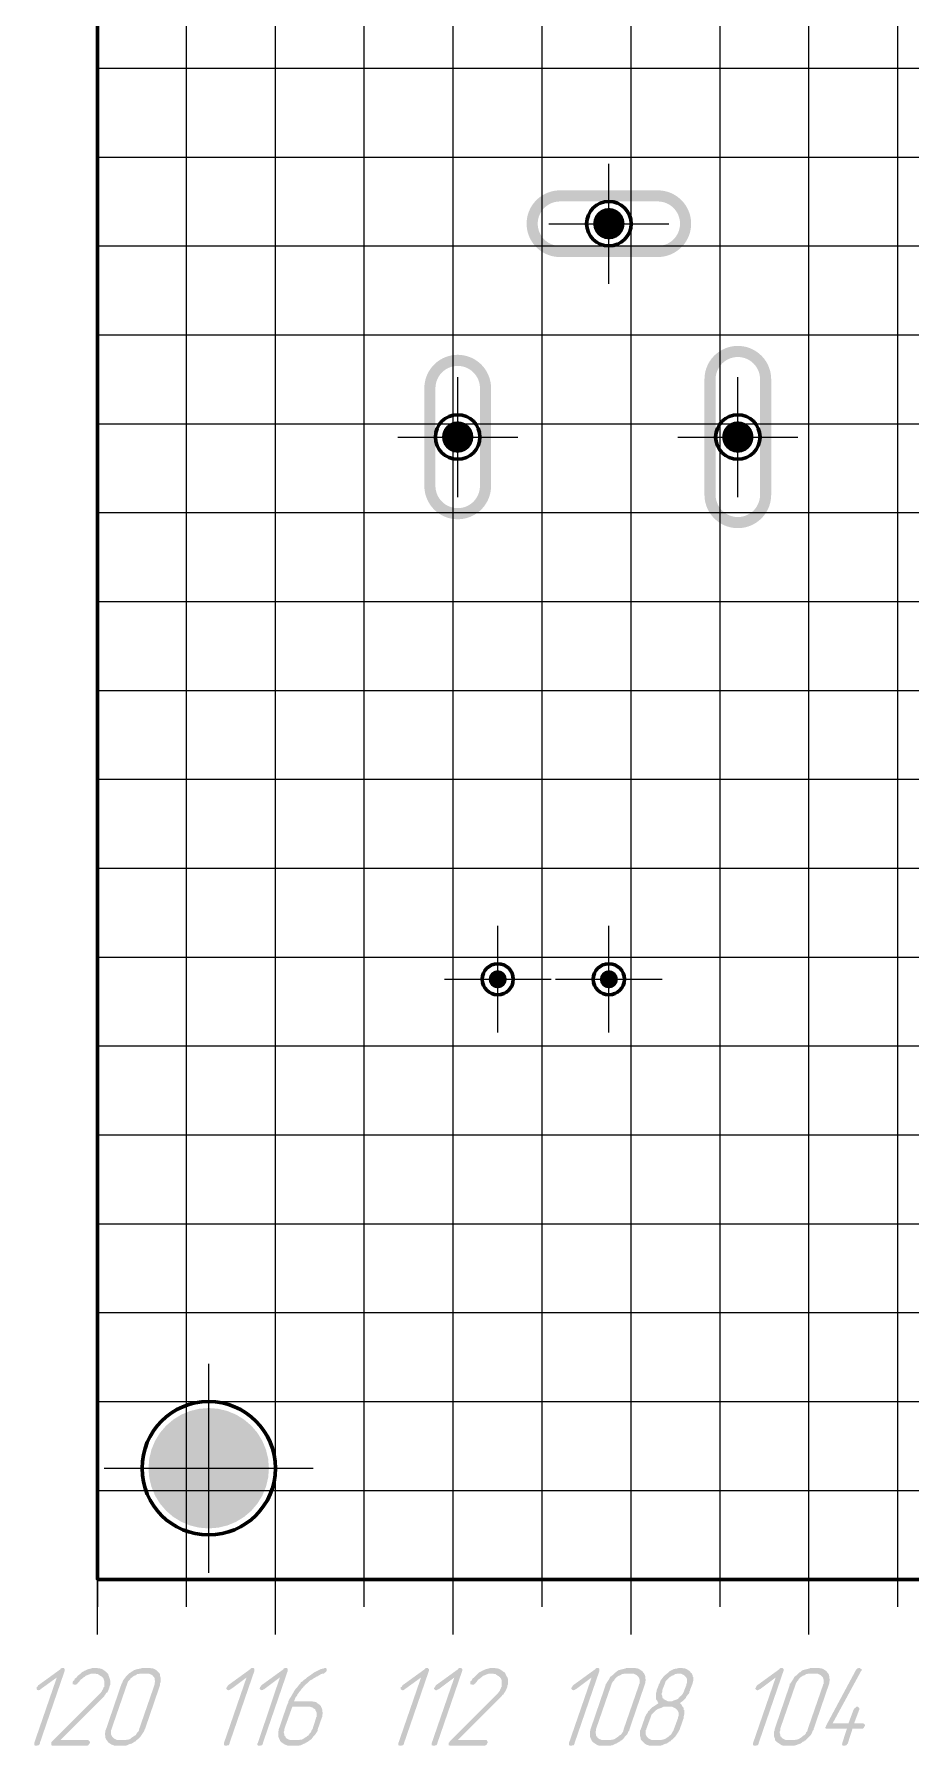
# Paper-space layout 'Layout1' of a CAD drawing. Extents: x -1 to 840, y -1 to 593.
# Drawn here: x 506.5 to 545.9, y 323.7 to 400.7 of the extents above; entities that cross this region are included whole.
import ezdxf

# ---------------------------------------------------------------- set-up
doc = ezdxf.new("R2010")
doc.units = 0
doc.header["$MEASUREMENT"] = 0
doc.layers.add('PDF _Геометрия', color=7, linetype='CONTINUOUS')
doc.layers.add('PDF _Сплошная заливка', color=7, linetype='CONTINUOUS')

psp = doc.layouts.get("Layout1")

# ---------------------------------------------------------------- hatches: boundary and pattern name
at = {"layer": 'PDF _Сплошная заливка', "transparency": 33554559}
for points in [[(530.15, 393.688), (530.072, 393.686), (529.993, 393.679), (529.915, 393.669), (529.838, 393.655), (529.762, 393.637), (529.687, 393.614), (529.612, 393.588), (529.54, 393.558), (529.469, 393.524), (529.4, 393.487), (529.333, 393.446), (529.268, 393.401), (529.206, 393.353), (529.146, 393.302), (529.089, 393.248), (529.035, 393.191), (528.984, 393.132), (528.936, 393.069), (528.892, 393.005), (528.851, 392.938), (528.813, 392.869), (528.78, 392.798), (528.75, 392.725), (528.723, 392.651), (528.701, 392.576), (528.683, 392.5), (528.668, 392.422), (528.658, 392.344), (528.652, 392.266), (528.65, 392.188), (528.652, 392.109), (528.658, 392.031), (528.668, 391.953), (528.683, 391.876), (528.701, 391.799), (528.723, 391.724), (528.75, 391.65), (528.78, 391.578), (528.813, 391.507), (528.851, 391.438), (528.892, 391.371), (528.936, 391.306), (528.984, 391.244), (529.035, 391.184), (529.089, 391.127), (529.146, 391.073), (529.206, 391.022), (529.268, 390.974), (529.333, 390.93), (529.4, 390.889), (529.469, 390.851), (529.54, 390.817), (529.612, 390.787), (529.687, 390.761), (529.762, 390.739), (529.838, 390.72), (529.915, 390.706), (529.993, 390.696), (530.072, 390.69), (530.15, 390.688), (532.351, 390.688), (532.351, 391.188), (530.15, 391.188), (530.098, 391.189), (530.045, 391.193), (529.994, 391.2), (529.942, 391.21), (529.891, 391.222), (529.841, 391.237), (529.792, 391.254), (529.743, 391.274), (529.696, 391.297), (529.65, 391.322), (529.605, 391.349), (529.562, 391.379), (529.521, 391.41), (529.481, 391.444), (529.443, 391.481), (529.407, 391.518), (529.373, 391.558), (529.341, 391.6), (529.311, 391.643), (529.284, 391.688), (529.259, 391.734), (529.236, 391.781), (529.216, 391.829), (529.199, 391.879), (529.184, 391.929), (529.172, 391.98), (529.162, 392.031), (529.155, 392.083), (529.151, 392.135), (529.15, 392.188), (529.151, 392.24), (529.155, 392.292), (529.162, 392.344), (529.172, 392.396), (529.184, 392.447), (529.199, 392.497), (529.216, 392.546), (529.236, 392.594), (529.259, 392.642), (529.284, 392.688), (529.311, 392.732), (529.341, 392.776), (529.373, 392.817), (529.407, 392.857), (529.443, 392.895), (529.481, 392.931), (529.521, 392.965), (529.562, 392.997), (529.605, 393.026), (529.65, 393.054), (529.696, 393.079), (529.743, 393.101), (529.792, 393.121), (529.841, 393.139), (529.891, 393.154), (529.942, 393.166), (529.994, 393.175), (530.045, 393.182), (530.098, 393.186), (530.15, 393.188), (532.351, 393.188), (532.351, 393.688)], [(536.049, 392.266), (536.043, 392.344), (536.033, 392.422), (536.018, 392.5), (536, 392.576), (535.978, 392.651), (535.952, 392.725), (535.922, 392.798), (535.888, 392.869), (535.85, 392.938), (535.809, 393.005), (535.765, 393.069), (535.717, 393.132), (535.666, 393.191), (535.612, 393.248), (535.555, 393.302), (535.495, 393.353), (535.433, 393.401), (535.368, 393.446), (535.301, 393.487), (535.232, 393.524), (535.161, 393.558), (535.089, 393.588), (535.015, 393.614), (534.939, 393.637), (534.863, 393.655), (534.786, 393.669), (534.708, 393.679), (534.63, 393.686), (534.551, 393.688), (532.351, 393.688), (532.351, 393.188), (534.551, 393.188), (534.603, 393.186), (534.655, 393.182), (534.707, 393.175), (534.759, 393.166), (534.81, 393.154), (534.86, 393.139), (534.909, 393.121), (534.958, 393.101), (535.005, 393.079), (535.051, 393.054), (535.096, 393.026), (535.139, 392.997), (535.18, 392.965), (535.22, 392.931), (535.258, 392.895), (535.294, 392.857), (535.328, 392.817), (535.36, 392.776), (535.39, 392.732), (535.417, 392.688), (535.442, 392.642), (535.465, 392.594), (535.485, 392.546), (535.502, 392.497), (535.517, 392.447), (535.529, 392.396), (535.539, 392.344), (535.546, 392.292), (535.55, 392.24), (535.551, 392.188), (535.55, 392.135), (535.546, 392.083), (535.539, 392.031), (535.529, 391.98), (535.517, 391.929), (535.502, 391.879), (535.485, 391.829), (535.465, 391.781), (535.442, 391.734), (535.417, 391.688), (535.39, 391.643), (535.36, 391.6), (535.328, 391.558), (535.294, 391.518), (535.258, 391.481), (535.22, 391.444), (535.18, 391.41), (535.139, 391.379), (535.096, 391.349), (535.051, 391.322), (535.005, 391.297), (534.958, 391.274), (534.909, 391.254), (534.86, 391.237), (534.81, 391.222), (534.759, 391.21), (534.707, 391.2), (534.655, 391.193), (534.603, 391.189), (534.551, 391.188), (532.351, 391.188), (532.351, 390.688), (534.551, 390.688), (534.63, 390.69), (534.708, 390.696), (534.786, 390.706), (534.863, 390.72), (534.939, 390.739), (535.015, 390.761), (535.089, 390.787), (535.161, 390.817), (535.232, 390.851), (535.301, 390.889), (535.368, 390.93), (535.433, 390.974), (535.495, 391.022), (535.555, 391.073), (535.612, 391.127), (535.666, 391.184), (535.717, 391.244), (535.765, 391.306), (535.809, 391.371), (535.85, 391.438), (535.888, 391.507), (535.922, 391.578), (535.952, 391.65), (535.978, 391.724), (536, 391.799), (536.018, 391.876), (536.033, 391.953), (536.043, 392.031), (536.049, 392.109), (536.051, 392.188)], [(532.351, 392.188), (532.351, 391.482), (532.533, 391.506), (532.704, 391.576), (532.85, 391.688), (532.962, 391.835), (533.033, 392.005), (533.057, 392.188)], [(539.65, 385.266), (539.644, 385.345), (539.633, 385.422), (539.619, 385.5), (539.601, 385.576), (539.578, 385.651), (539.552, 385.725), (539.522, 385.798), (539.488, 385.869), (539.451, 385.938), (539.41, 386.005), (539.366, 386.069), (539.317, 386.132), (539.267, 386.191), (539.213, 386.248), (539.155, 386.302), (539.096, 386.353), (539.033, 386.401), (538.969, 386.446), (538.902, 386.487), (538.833, 386.524), (538.762, 386.558), (538.689, 386.588), (538.615, 386.614), (538.54, 386.637), (538.464, 386.655), (538.386, 386.669), (538.308, 386.68), (538.23, 386.686), (538.152, 386.688), (538.073, 386.686), (537.995, 386.68), (537.917, 386.669), (537.84, 386.655), (537.763, 386.637), (537.688, 386.614), (537.614, 386.588), (537.541, 386.558), (537.471, 386.524), (537.401, 386.487), (537.334, 386.446), (537.27, 386.401), (537.207, 386.353), (537.148, 386.302), (537.091, 386.248), (537.037, 386.191), (536.986, 386.132), (536.938, 386.069), (536.893, 386.005), (536.852, 385.938), (536.815, 385.869), (536.781, 385.798), (536.751, 385.725), (536.725, 385.651), (536.703, 385.576), (536.684, 385.5), (536.67, 385.422), (536.66, 385.345), (536.654, 385.266), (536.651, 385.188), (536.651, 382.588), (537.151, 382.588), (537.151, 385.188), (537.153, 385.24), (537.157, 385.292), (537.164, 385.344), (537.173, 385.396), (537.185, 385.447), (537.2, 385.497), (537.218, 385.546), (537.238, 385.594), (537.26, 385.642), (537.285, 385.688), (537.313, 385.732), (537.343, 385.776), (537.374, 385.817), (537.408, 385.857), (537.444, 385.895), (537.482, 385.931), (537.522, 385.965), (537.564, 385.997), (537.607, 386.027), (537.651, 386.054), (537.698, 386.079), (537.745, 386.101), (537.793, 386.121), (537.842, 386.139), (537.893, 386.154), (537.944, 386.166), (537.995, 386.175), (538.047, 386.182), (538.099, 386.186), (538.152, 386.188), (538.204, 386.186), (538.256, 386.182), (538.308, 386.175), (538.36, 386.166), (538.41, 386.154), (538.461, 386.139), (538.51, 386.121), (538.558, 386.101), (538.606, 386.079), (538.652, 386.054), (538.696, 386.027), (538.74, 385.997), (538.781, 385.965), (538.821, 385.931), (538.859, 385.895), (538.895, 385.857), (538.929, 385.817), (538.961, 385.776), (538.991, 385.732), (539.018, 385.688), (539.043, 385.642), (539.065, 385.594), (539.085, 385.546), (539.103, 385.497), (539.118, 385.447), (539.13, 385.396), (539.139, 385.344), (539.146, 385.292), (539.15, 385.24), (539.152, 385.188), (539.152, 382.588), (539.652, 382.588), (539.652, 385.188)], [(527.047, 384.866), (527.041, 384.944), (527.031, 385.022), (527.017, 385.1), (526.998, 385.176), (526.976, 385.251), (526.95, 385.325), (526.92, 385.398), (526.886, 385.469), (526.849, 385.538), (526.807, 385.605), (526.763, 385.669), (526.715, 385.732), (526.664, 385.791), (526.61, 385.848), (526.553, 385.903), (526.493, 385.953), (526.431, 386.001), (526.366, 386.046), (526.299, 386.087), (526.23, 386.124), (526.16, 386.158), (526.087, 386.188), (526.013, 386.214), (525.938, 386.236), (525.861, 386.255), (525.784, 386.269), (525.706, 386.28), (525.628, 386.286), (525.549, 386.288), (525.471, 386.286), (525.392, 386.28), (525.315, 386.269), (525.237, 386.255), (525.161, 386.236), (525.086, 386.214), (525.012, 386.188), (524.939, 386.158), (524.868, 386.124), (524.799, 386.087), (524.732, 386.046), (524.667, 386.001), (524.605, 385.953), (524.545, 385.903), (524.488, 385.848), (524.434, 385.791), (524.383, 385.732), (524.335, 385.669), (524.291, 385.605), (524.25, 385.538), (524.213, 385.469), (524.179, 385.398), (524.149, 385.325), (524.122, 385.251), (524.1, 385.176), (524.082, 385.1), (524.068, 385.022), (524.057, 384.944), (524.051, 384.866), (524.049, 384.788), (524.049, 382.588), (524.549, 382.588), (524.549, 384.788), (524.55, 384.84), (524.555, 384.892), (524.561, 384.944), (524.571, 384.996), (524.583, 385.047), (524.598, 385.097), (524.616, 385.146), (524.636, 385.194), (524.658, 385.242), (524.683, 385.288), (524.71, 385.332), (524.74, 385.376), (524.772, 385.417), (524.806, 385.457), (524.842, 385.495), (524.88, 385.531), (524.92, 385.565), (524.961, 385.597), (525.004, 385.626), (525.049, 385.654), (525.095, 385.679), (525.142, 385.701), (525.191, 385.721), (525.24, 385.739), (525.291, 385.754), (525.341, 385.766), (525.393, 385.775), (525.445, 385.782), (525.497, 385.786), (525.549, 385.788), (525.602, 385.786), (525.654, 385.782), (525.706, 385.775), (525.757, 385.766), (525.808, 385.754), (525.858, 385.739), (525.908, 385.721), (525.956, 385.701), (526.003, 385.679), (526.049, 385.654), (526.094, 385.626), (526.137, 385.597), (526.179, 385.565), (526.219, 385.531), (526.256, 385.495), (526.292, 385.457), (526.326, 385.417), (526.358, 385.376), (526.388, 385.332), (526.415, 385.288), (526.44, 385.242), (526.463, 385.194), (526.483, 385.146), (526.501, 385.097), (526.515, 385.047), (526.528, 384.996), (526.537, 384.944), (526.544, 384.892), (526.548, 384.84), (526.55, 384.788), (526.55, 382.588), (527.05, 382.588), (527.05, 384.788)], [(526.55, 382.588), (526.55, 380.388), (526.548, 380.335), (526.544, 380.283), (526.537, 380.231), (526.528, 380.18), (526.515, 380.129), (526.501, 380.079), (526.483, 380.029), (526.463, 379.981), (526.44, 379.934), (526.415, 379.888), (526.388, 379.843), (526.358, 379.8), (526.326, 379.758), (526.292, 379.719), (526.256, 379.681), (526.219, 379.644), (526.179, 379.61), (526.137, 379.579), (526.094, 379.549), (526.049, 379.522), (526.003, 379.497), (525.956, 379.474), (525.908, 379.454), (525.858, 379.437), (525.808, 379.422), (525.757, 379.41), (525.706, 379.4), (525.654, 379.393), (525.602, 379.389), (525.549, 379.388), (525.497, 379.389), (525.445, 379.393), (525.393, 379.4), (525.341, 379.41), (525.291, 379.422), (525.24, 379.437), (525.191, 379.454), (525.142, 379.474), (525.095, 379.497), (525.049, 379.522), (525.004, 379.549), (524.961, 379.579), (524.92, 379.61), (524.88, 379.644), (524.842, 379.681), (524.806, 379.719), (524.772, 379.758), (524.74, 379.8), (524.71, 379.843), (524.683, 379.888), (524.658, 379.934), (524.636, 379.981), (524.616, 380.029), (524.598, 380.079), (524.583, 380.129), (524.571, 380.18), (524.561, 380.231), (524.555, 380.283), (524.55, 380.335), (524.549, 380.388), (524.549, 382.588), (524.049, 382.588), (524.049, 380.388), (524.051, 380.309), (524.057, 380.231), (524.068, 380.153), (524.082, 380.076), (524.1, 380), (524.122, 379.924), (524.149, 379.85), (524.179, 379.778), (524.213, 379.707), (524.25, 379.638), (524.291, 379.571), (524.335, 379.506), (524.383, 379.444), (524.434, 379.384), (524.488, 379.327), (524.545, 379.273), (524.605, 379.222), (524.667, 379.174), (524.732, 379.13), (524.799, 379.089), (524.868, 379.051), (524.939, 379.017), (525.012, 378.987), (525.086, 378.961), (525.161, 378.939), (525.237, 378.921), (525.315, 378.906), (525.392, 378.896), (525.471, 378.89), (525.549, 378.888), (525.628, 378.89), (525.706, 378.896), (525.784, 378.906), (525.861, 378.921), (525.938, 378.939), (526.013, 378.961), (526.087, 378.987), (526.16, 379.017), (526.23, 379.051), (526.299, 379.089), (526.366, 379.13), (526.431, 379.174), (526.493, 379.222), (526.553, 379.273), (526.61, 379.327), (526.664, 379.384), (526.715, 379.444), (526.763, 379.506), (526.807, 379.571), (526.849, 379.638), (526.886, 379.707), (526.92, 379.778), (526.95, 379.85), (526.976, 379.924), (526.998, 380), (527.017, 380.076), (527.031, 380.153), (527.041, 380.231), (527.047, 380.309), (527.05, 380.388), (527.05, 382.588)], [(525.549, 382.588), (525.549, 381.882), (525.732, 381.906), (525.902, 381.976), (526.049, 382.088), (526.161, 382.235), (526.231, 382.405), (526.255, 382.588)], [(539.152, 382.588), (539.152, 379.988), (539.15, 379.935), (539.146, 379.883), (539.139, 379.831), (539.13, 379.78), (539.118, 379.729), (539.103, 379.679), (539.085, 379.629), (539.065, 379.581), (539.043, 379.534), (539.018, 379.488), (538.991, 379.443), (538.961, 379.4), (538.929, 379.358), (538.895, 379.319), (538.859, 379.281), (538.821, 379.245), (538.781, 379.211), (538.74, 379.179), (538.696, 379.149), (538.652, 379.122), (538.606, 379.097), (538.558, 379.074), (538.51, 379.054), (538.461, 379.037), (538.41, 379.022), (538.36, 379.01), (538.308, 379), (538.256, 378.993), (538.204, 378.989), (538.152, 378.988), (538.099, 378.989), (538.047, 378.993), (537.995, 379), (537.944, 379.01), (537.893, 379.022), (537.842, 379.037), (537.793, 379.054), (537.745, 379.074), (537.698, 379.097), (537.651, 379.122), (537.607, 379.149), (537.564, 379.179), (537.522, 379.211), (537.482, 379.245), (537.444, 379.281), (537.408, 379.319), (537.374, 379.358), (537.343, 379.4), (537.313, 379.443), (537.285, 379.488), (537.26, 379.534), (537.238, 379.581), (537.218, 379.629), (537.2, 379.679), (537.185, 379.729), (537.173, 379.78), (537.164, 379.831), (537.157, 379.883), (537.153, 379.935), (537.151, 379.988), (537.151, 382.588), (536.651, 382.588), (536.651, 379.988), (536.654, 379.909), (536.66, 379.831), (536.67, 379.753), (536.684, 379.676), (536.703, 379.599), (536.725, 379.524), (536.751, 379.45), (536.781, 379.377), (536.815, 379.307), (536.852, 379.238), (536.893, 379.171), (536.938, 379.106), (536.986, 379.044), (537.037, 378.984), (537.091, 378.927), (537.148, 378.873), (537.207, 378.822), (537.27, 378.774), (537.334, 378.73), (537.401, 378.689), (537.471, 378.651), (537.541, 378.617), (537.614, 378.587), (537.688, 378.561), (537.763, 378.539), (537.84, 378.521), (537.917, 378.506), (537.995, 378.496), (538.073, 378.49), (538.152, 378.488), (538.23, 378.49), (538.308, 378.496), (538.386, 378.506), (538.464, 378.521), (538.54, 378.539), (538.615, 378.561), (538.689, 378.587), (538.762, 378.617), (538.833, 378.651), (538.902, 378.689), (538.969, 378.73), (539.033, 378.774), (539.096, 378.822), (539.155, 378.873), (539.213, 378.927), (539.267, 378.984), (539.317, 379.044), (539.366, 379.106), (539.41, 379.171), (539.451, 379.238), (539.488, 379.307), (539.522, 379.377), (539.552, 379.45), (539.578, 379.524), (539.601, 379.599), (539.619, 379.676), (539.633, 379.753), (539.644, 379.831), (539.65, 379.909), (539.652, 379.988), (539.652, 382.588)], [(538.152, 382.588), (538.152, 381.882), (538.334, 381.906), (538.505, 381.976), (538.651, 382.088), (538.763, 382.235), (538.834, 382.405), (538.858, 382.588)], [(527.35, 358.188), (527.35, 358.596), (527.194, 358.565), (527.061, 358.476), (526.973, 358.344), (526.941, 358.188)], [(532.351, 358.188), (532.351, 358.596), (532.194, 358.565), (532.062, 358.476), (531.974, 358.344), (531.942, 358.188)], [(514.347, 336.188), (511.638, 336.188), (511.672, 335.764), (511.771, 335.351), (511.933, 334.958), (512.156, 334.596), (512.432, 334.272), (512.755, 333.997), (513.117, 333.775), (513.51, 333.612), (513.923, 333.513), (514.347, 333.479)], [(507.819, 327.205), (507.845, 327.179), (507.845, 327.154), (507.87, 327.154), (507.87, 327.154), (507.87, 327.103), (507.87, 327.078), (506.752, 323.827), (506.752, 323.801), (506.752, 323.801), (506.727, 323.75), (506.701, 323.725), (506.676, 323.725), (506.651, 323.725), (506.625, 323.7), (506.574, 323.7), (506.574, 323.7), (506.574, 323.7), (506.549, 323.7), (506.523, 323.725), (506.498, 323.725), (506.498, 323.75), (506.498, 323.776), (506.498, 323.801), (506.498, 323.827), (507.514, 326.773), (506.778, 326.24), (506.778, 326.24), (506.752, 326.214), (506.727, 326.214), (506.701, 326.189), (506.676, 326.189), (506.676, 326.214), (506.625, 326.214), (506.625, 326.24), (506.6, 326.24), (506.6, 326.265), (506.6, 326.29), (506.6, 326.316), (506.6, 326.341), (506.625, 326.341), (506.651, 326.367), (506.676, 326.417), (507.692, 327.154), (507.692, 327.179), (507.718, 327.179), (507.743, 327.205), (507.768, 327.205), (507.794, 327.205)], [(509.293, 327.205), (509.343, 327.205), (509.369, 327.179), (509.445, 327.179), (509.547, 327.154), (509.623, 327.103), (509.725, 327.027), (509.75, 327.002), (509.801, 326.951), (509.801, 326.951), (509.801, 326.951), (509.826, 326.925), (509.826, 326.9), (509.852, 326.849), (509.877, 326.773), (509.902, 326.697), (509.928, 326.595), (509.928, 326.519), (509.928, 326.468), (509.902, 326.417), (509.877, 326.341), (509.877, 326.341), (509.877, 326.316), (509.877, 326.29), (509.852, 326.265), (509.852, 326.24), (509.826, 326.189), (509.775, 326.087), (509.75, 326.087), (509.75, 326.087), (509.725, 326.062), (509.699, 326.011), (509.674, 325.985), (509.648, 325.935), (509.597, 325.884), (509.547, 325.833), (507.667, 323.953), (508.937, 323.953), (508.937, 323.953), (508.962, 323.928), (508.988, 323.903), (508.988, 323.903), (509.013, 323.877), (509.013, 323.852), (509.013, 323.827), (508.988, 323.827), (508.988, 323.801), (508.962, 323.776), (508.937, 323.725), (508.937, 323.725), (508.912, 323.725), (508.886, 323.7), (508.835, 323.7), (507.336, 323.7), (507.311, 323.7), (507.286, 323.725), (507.26, 323.725), (507.26, 323.75), (507.26, 323.776), (507.26, 323.801), (507.26, 323.827), (507.26, 323.827), (507.26, 323.852), (507.311, 323.903), (509.394, 325.985), (509.47, 326.062), (509.547, 326.163), (509.547, 326.163), (509.547, 326.163), (509.547, 326.189), (509.572, 326.214), (509.597, 326.265), (509.623, 326.341), (509.623, 326.341), (509.648, 326.341), (509.648, 326.392), (509.648, 326.443), (509.648, 326.493), (509.648, 326.544), (509.648, 326.621), (509.623, 326.697), (509.597, 326.748), (509.572, 326.773), (509.572, 326.773), (509.547, 326.798), (509.547, 326.798), (509.521, 326.824), (509.47, 326.849), (509.394, 326.9), (509.394, 326.9), (509.394, 326.9), (509.369, 326.925), (509.343, 326.925), (509.293, 326.925), (509.267, 326.951), (509.166, 326.951), (509.14, 326.951), (509.115, 326.951), (509.064, 326.951), (509.013, 326.925), (508.937, 326.9), (508.886, 326.874), (508.81, 326.849), (508.81, 326.849), (508.784, 326.824), (508.759, 326.798), (508.708, 326.773), (508.657, 326.722), (508.581, 326.671), (508.531, 326.595), (508.454, 326.519), (508.454, 326.519), (508.454, 326.493), (508.429, 326.493), (508.403, 326.468), (508.403, 326.468), (508.378, 326.443), (508.353, 326.443), (508.327, 326.443), (508.302, 326.443), (508.302, 326.443), (508.276, 326.468), (508.251, 326.468), (508.226, 326.468), (508.226, 326.493), (508.226, 326.519), (508.226, 326.57), (508.251, 326.621), (508.251, 326.621), (508.276, 326.621), (508.276, 326.646), (508.302, 326.646), (508.327, 326.722), (508.403, 326.773), (508.454, 326.849), (508.556, 326.925), (508.632, 327.002), (508.734, 327.052), (508.734, 327.052), (508.759, 327.078), (508.784, 327.078), (508.835, 327.103), (508.886, 327.129), (508.962, 327.154), (509.064, 327.179), (509.14, 327.205), (509.242, 327.205), (509.267, 327.205)], [(516.355, 327.205), (516.381, 327.179), (516.406, 327.154), (516.406, 327.154), (516.406, 327.154), (516.406, 327.103), (516.406, 327.078), (515.288, 323.827), (515.288, 323.801), (515.288, 323.801), (515.263, 323.75), (515.237, 323.725), (515.212, 323.725), (515.186, 323.725), (515.161, 323.7), (515.136, 323.7), (515.11, 323.7), (515.11, 323.7), (515.085, 323.7), (515.06, 323.725), (515.034, 323.725), (515.034, 323.75), (515.034, 323.776), (515.034, 323.801), (515.034, 323.827), (516.05, 326.773), (515.339, 326.24), (515.314, 326.24), (515.288, 326.214), (515.263, 326.214), (515.237, 326.189), (515.212, 326.189), (515.212, 326.214), (515.186, 326.214), (515.161, 326.24), (515.161, 326.24), (515.136, 326.265), (515.136, 326.29), (515.161, 326.316), (515.161, 326.341), (515.161, 326.341), (515.186, 326.367), (515.212, 326.417), (516.228, 327.154), (516.228, 327.179), (516.254, 327.179), (516.279, 327.205), (516.304, 327.205), (516.33, 327.205)], [(517.854, 327.205), (517.879, 327.179), (517.905, 327.154), (517.905, 327.154), (517.905, 327.154), (517.905, 327.103), (517.905, 327.078), (516.787, 323.827), (516.787, 323.801), (516.787, 323.801), (516.762, 323.75), (516.736, 323.725), (516.711, 323.725), (516.711, 323.725), (516.66, 323.7), (516.635, 323.7), (516.609, 323.7), (516.609, 323.7), (516.584, 323.7), (516.558, 323.725), (516.558, 323.725), (516.533, 323.75), (516.533, 323.776), (516.533, 323.801), (516.558, 323.827), (517.549, 326.773), (516.838, 326.24), (516.812, 326.24), (516.787, 326.214), (516.762, 326.214), (516.736, 326.189), (516.736, 326.189), (516.711, 326.214), (516.685, 326.214), (516.66, 326.24), (516.66, 326.24), (516.635, 326.265), (516.635, 326.29), (516.66, 326.316), (516.66, 326.341), (516.66, 326.341), (516.685, 326.367), (516.711, 326.417), (517.727, 327.154), (517.727, 327.179), (517.752, 327.179), (517.778, 327.205), (517.829, 327.205), (517.829, 327.205)], [(524.205, 327.205), (524.231, 327.179), (524.231, 327.154), (524.256, 327.154), (524.256, 327.154), (524.256, 327.103), (524.256, 327.078), (523.138, 323.827), (523.138, 323.801), (523.138, 323.801), (523.113, 323.75), (523.087, 323.725), (523.062, 323.725), (523.037, 323.725), (523.011, 323.7), (522.96, 323.7), (522.96, 323.7), (522.96, 323.7), (522.935, 323.7), (522.91, 323.725), (522.884, 323.725), (522.884, 323.75), (522.884, 323.776), (522.884, 323.801), (522.884, 323.827), (523.9, 326.773), (523.164, 326.24), (523.164, 326.24), (523.138, 326.214), (523.113, 326.214), (523.087, 326.189), (523.062, 326.189), (523.062, 326.214), (523.011, 326.214), (523.011, 326.24), (522.986, 326.24), (522.986, 326.265), (522.986, 326.29), (522.986, 326.316), (522.986, 326.341), (523.011, 326.341), (523.037, 326.367), (523.062, 326.417), (524.078, 327.154), (524.078, 327.179), (524.104, 327.179), (524.129, 327.205), (524.154, 327.205), (524.18, 327.205)], [(525.704, 327.205), (525.729, 327.179), (525.755, 327.154), (525.755, 327.154), (525.755, 327.154), (525.755, 327.103), (525.755, 327.078), (524.637, 323.827), (524.637, 323.801), (524.637, 323.801), (524.612, 323.75), (524.586, 323.725), (524.561, 323.725), (524.536, 323.725), (524.51, 323.7), (524.485, 323.7), (524.459, 323.7), (524.459, 323.7), (524.434, 323.7), (524.408, 323.725), (524.383, 323.725), (524.383, 323.75), (524.383, 323.776), (524.383, 323.801), (524.383, 323.827), (525.399, 326.773), (524.688, 326.24), (524.662, 326.24), (524.637, 326.214), (524.612, 326.214), (524.586, 326.189), (524.561, 326.189), (524.561, 326.214), (524.536, 326.214), (524.51, 326.24), (524.51, 326.24), (524.485, 326.265), (524.485, 326.29), (524.51, 326.316), (524.51, 326.341), (524.51, 326.341), (524.536, 326.367), (524.561, 326.417), (525.577, 327.154), (525.577, 327.179), (525.602, 327.179), (525.628, 327.205), (525.653, 327.205), (525.679, 327.205)], [(527.178, 327.205), (527.228, 327.205), (527.254, 327.179), (527.33, 327.179), (527.432, 327.154), (527.508, 327.103), (527.609, 327.027), (527.66, 327.002), (527.686, 326.951), (527.686, 326.951), (527.686, 326.951), (527.711, 326.925), (527.711, 326.9), (527.736, 326.849), (527.787, 326.773), (527.813, 326.697), (527.813, 326.595), (527.813, 326.519), (527.813, 326.468), (527.787, 326.417), (527.787, 326.341), (527.787, 326.341), (527.762, 326.316), (527.762, 326.29), (527.736, 326.265), (527.736, 326.24), (527.711, 326.189), (527.66, 326.087), (527.66, 326.087), (527.635, 326.087), (527.635, 326.062), (527.609, 326.011), (527.559, 325.985), (527.533, 325.935), (527.482, 325.884), (527.432, 325.833), (525.552, 323.953), (526.822, 323.953), (526.847, 323.953), (526.873, 323.928), (526.873, 323.903), (526.898, 323.903), (526.898, 323.877), (526.898, 323.852), (526.898, 323.827), (526.898, 323.827), (526.873, 323.801), (526.873, 323.776), (526.822, 323.725), (526.822, 323.725), (526.796, 323.725), (526.771, 323.7), (526.72, 323.7), (525.221, 323.7), (525.196, 323.7), (525.171, 323.725), (525.145, 323.725), (525.145, 323.75), (525.145, 323.776), (525.145, 323.801), (525.145, 323.827), (525.145, 323.827), (525.171, 323.852), (525.196, 323.903), (527.279, 325.985), (527.355, 326.062), (527.432, 326.163), (527.432, 326.163), (527.432, 326.163), (527.457, 326.189), (527.457, 326.214), (527.482, 326.265), (527.508, 326.341), (527.508, 326.341), (527.533, 326.341), (527.533, 326.392), (527.533, 326.443), (527.533, 326.493), (527.533, 326.544), (527.533, 326.621), (527.508, 326.697), (527.482, 326.748), (527.457, 326.773), (527.457, 326.773), (527.457, 326.798), (527.432, 326.798), (527.406, 326.824), (527.355, 326.849), (527.279, 326.9), (527.279, 326.9), (527.279, 326.9), (527.254, 326.925), (527.228, 326.925), (527.178, 326.925), (527.152, 326.951), (527.051, 326.951), (527.025, 326.951), (527, 326.951), (526.949, 326.951), (526.898, 326.925), (526.822, 326.9), (526.771, 326.874), (526.695, 326.849), (526.695, 326.849), (526.67, 326.824), (526.644, 326.798), (526.593, 326.773), (526.542, 326.722), (526.466, 326.671), (526.415, 326.595), (526.339, 326.519), (526.339, 326.519), (526.339, 326.493), (526.314, 326.493), (526.288, 326.468), (526.288, 326.468), (526.263, 326.443), (526.238, 326.443), (526.212, 326.443), (526.212, 326.443), (526.187, 326.443), (526.161, 326.468), (526.136, 326.468), (526.111, 326.468), (526.111, 326.493), (526.111, 326.519), (526.111, 326.57), (526.136, 326.621), (526.136, 326.621), (526.161, 326.621), (526.161, 326.646), (526.187, 326.646), (526.212, 326.722), (526.288, 326.773), (526.365, 326.849), (526.441, 326.925), (526.517, 327.002), (526.619, 327.052), (526.619, 327.052), (526.644, 327.078), (526.67, 327.078), (526.72, 327.103), (526.771, 327.129), (526.847, 327.154), (526.949, 327.179), (527.025, 327.205), (527.127, 327.205)], [(531.877, 327.205), (531.903, 327.179), (531.928, 327.154), (531.928, 327.154), (531.928, 327.154), (531.928, 327.103), (531.928, 327.078), (530.81, 323.827), (530.81, 323.801), (530.81, 323.801), (530.785, 323.75), (530.76, 323.725), (530.734, 323.725), (530.709, 323.725), (530.683, 323.7), (530.658, 323.7), (530.633, 323.7), (530.633, 323.7), (530.607, 323.7), (530.582, 323.725), (530.556, 323.725), (530.556, 323.75), (530.556, 323.776), (530.556, 323.801), (530.556, 323.827), (531.573, 326.773), (530.861, 326.24), (530.836, 326.24), (530.81, 326.214), (530.785, 326.214), (530.76, 326.189), (530.734, 326.189), (530.734, 326.214), (530.709, 326.214), (530.683, 326.24), (530.683, 326.24), (530.658, 326.265), (530.658, 326.29), (530.683, 326.316), (530.683, 326.341), (530.683, 326.341), (530.709, 326.367), (530.734, 326.417), (531.75, 327.154), (531.75, 327.179), (531.776, 327.179), (531.801, 327.205), (531.827, 327.205), (531.852, 327.205)], [(540.159, 327.205), (540.185, 327.179), (540.21, 327.154), (540.21, 327.154), (540.21, 327.154), (540.21, 327.103), (540.21, 327.078), (539.092, 323.827), (539.092, 323.801), (539.092, 323.801), (539.067, 323.75), (539.042, 323.725), (539.016, 323.725), (538.991, 323.725), (538.965, 323.7), (538.915, 323.7), (538.915, 323.7), (538.915, 323.7), (538.889, 323.7), (538.864, 323.725), (538.838, 323.725), (538.838, 323.75), (538.838, 323.776), (538.838, 323.801), (538.838, 323.827), (539.854, 326.773), (539.143, 326.24), (539.118, 326.24), (539.092, 326.214), (539.067, 326.214), (539.042, 326.189), (539.016, 326.189), (539.016, 326.214), (538.991, 326.214), (538.965, 326.24), (538.965, 326.24), (538.94, 326.265), (538.94, 326.29), (538.965, 326.316), (538.965, 326.341), (538.965, 326.341), (538.991, 326.367), (539.016, 326.417), (540.032, 327.154), (540.032, 327.179), (540.058, 327.179), (540.083, 327.205), (540.109, 327.205), (540.134, 327.205)], [(543.64, 327.205), (543.665, 327.179), (543.691, 327.154), (543.691, 327.154), (543.716, 327.154), (543.716, 327.103), (543.716, 327.078), (543.691, 327.052), (542.42, 324.715), (543.132, 324.715), (543.36, 325.325), (543.36, 325.325), (543.386, 325.351), (543.386, 325.376), (543.411, 325.401), (543.437, 325.401), (543.462, 325.427), (543.487, 325.452), (543.538, 325.452), (543.538, 325.452), (543.564, 325.452), (543.589, 325.427), (543.589, 325.427), (543.614, 325.401), (543.614, 325.401), (543.614, 325.376), (543.614, 325.325), (543.386, 324.715), (543.792, 324.715), (543.792, 324.69), (543.818, 324.69), (543.843, 324.665), (543.843, 324.665), (543.868, 324.639), (543.868, 324.614), (543.868, 324.589), (543.843, 324.563), (543.843, 324.563), (543.818, 324.512), (543.792, 324.487), (543.792, 324.487), (543.767, 324.462), (543.741, 324.462), (543.691, 324.462), (543.31, 324.462), (543.106, 323.827), (543.106, 323.801), (543.081, 323.801), (543.056, 323.75), (543.03, 323.725), (543.03, 323.725), (543.005, 323.725), (542.979, 323.7), (542.928, 323.7), (542.928, 323.7), (542.903, 323.7), (542.878, 323.7), (542.852, 323.725), (542.852, 323.725), (542.852, 323.75), (542.827, 323.776), (542.852, 323.801), (542.852, 323.827), (543.056, 324.462), (542.166, 324.462), (542.166, 324.462), (542.141, 324.462), (542.115, 324.487), (542.09, 324.487), (542.09, 324.512), (542.09, 324.538), (542.115, 324.563), (542.115, 324.589), (543.462, 327.103), (543.462, 327.103), (543.487, 327.129), (543.513, 327.154), (543.538, 327.179), (543.614, 327.205)]]:
    psp.add_hatch(color=256, dxfattribs=at).paths.add_polyline_path(points)
at = {"layer": 'PDF _Сплошная заливка', "true_color": 0xffffff, "transparency": 33554559}
for points in [[(532.351, 392.894), (532.168, 392.87), (531.997, 392.799), (531.851, 392.687), (531.739, 392.541), (531.668, 392.37), (531.644, 392.188), (532.351, 392.188)], [(533.057, 392.188), (533.033, 392.37), (532.962, 392.541), (532.85, 392.687), (532.704, 392.799), (532.533, 392.87), (532.351, 392.894), (532.351, 392.188)], [(531.644, 392.188), (531.668, 392.005), (531.739, 391.835), (531.851, 391.688), (531.997, 391.576), (532.168, 391.506), (532.351, 391.482), (532.351, 392.188)], [(525.549, 383.294), (525.366, 383.27), (525.196, 383.199), (525.05, 383.087), (524.938, 382.941), (524.867, 382.77), (524.843, 382.588), (525.549, 382.588)], [(526.255, 382.588), (526.231, 382.77), (526.161, 382.941), (526.049, 383.087), (525.902, 383.199), (525.732, 383.27), (525.549, 383.294), (525.549, 382.588)], [(538.152, 383.294), (537.969, 383.27), (537.799, 383.199), (537.652, 383.087), (537.54, 382.941), (537.47, 382.77), (537.445, 382.588), (538.152, 382.588)], [(538.858, 382.588), (538.834, 382.77), (538.763, 382.941), (538.651, 383.087), (538.505, 383.199), (538.334, 383.27), (538.152, 383.294), (538.152, 382.588)], [(524.843, 382.588), (524.867, 382.405), (524.938, 382.235), (525.05, 382.088), (525.196, 381.976), (525.366, 381.906), (525.549, 381.882), (525.549, 382.588)], [(537.445, 382.588), (537.47, 382.405), (537.54, 382.235), (537.652, 382.088), (537.799, 381.976), (537.969, 381.906), (538.152, 381.882), (538.152, 382.588)], [(526.941, 358.188), (526.973, 358.032), (527.061, 357.899), (527.194, 357.811), (527.35, 357.78), (527.35, 358.188)], [(527.758, 358.188), (527.726, 358.344), (527.638, 358.476), (527.506, 358.565), (527.35, 358.596), (527.35, 358.188)], [(527.35, 357.78), (527.506, 357.811), (527.638, 357.899), (527.726, 358.032), (527.758, 358.188), (527.35, 358.188)], [(531.942, 358.188), (531.974, 358.032), (532.062, 357.899), (532.194, 357.811), (532.351, 357.78), (532.351, 358.188)], [(532.758, 358.188), (532.727, 358.344), (532.639, 358.476), (532.507, 358.565), (532.351, 358.596), (532.351, 358.188)], [(532.351, 357.78), (532.507, 357.811), (532.639, 357.899), (532.727, 358.032), (532.758, 358.188), (532.351, 358.188)], [(514.347, 338.896), (513.923, 338.863), (513.51, 338.763), (513.117, 338.601), (512.755, 338.379), (512.432, 338.103), (512.156, 337.78), (511.933, 337.417), (511.771, 337.025), (511.672, 336.611), (511.638, 336.188), (514.347, 336.188)], [(517.056, 336.188), (517.023, 336.611), (516.923, 337.025), (516.761, 337.417), (516.539, 337.78), (516.263, 338.103), (515.939, 338.379), (515.577, 338.601), (515.184, 338.763), (514.771, 338.863), (514.347, 338.896), (514.347, 336.188)], [(514.347, 333.479), (514.771, 333.513), (515.184, 333.612), (515.577, 333.775), (515.939, 333.997), (516.263, 334.272), (516.539, 334.596), (516.761, 334.958), (516.923, 335.351), (517.023, 335.764), (517.056, 336.188), (514.347, 336.188)]]:
    psp.add_hatch(color=7, dxfattribs=at).paths.add_polyline_path(points)
at = {"layer": 'PDF _Сплошная заливка', "transparency": 33554559}
h = psp.add_hatch(color=256, dxfattribs=at)
h.paths.add_polyline_path([(511.579, 326.951), (511.274, 326.951), (511.249, 326.951), (511.198, 326.925), (511.122, 326.925), (511.071, 326.874), (510.995, 326.849), (510.918, 326.798), (510.918, 326.798), (510.893, 326.773), (510.842, 326.748), (510.817, 326.697), (510.766, 326.646), (510.715, 326.595), (510.69, 326.519), (510.665, 326.443), (509.979, 324.462), (509.979, 324.436), (509.953, 324.411), (509.953, 324.385), (509.953, 324.334), (509.953, 324.284), (509.953, 324.208), (509.979, 324.157), (510.004, 324.106), (510.004, 324.106), (510.029, 324.081), (510.055, 324.055), (510.08, 324.03), (510.131, 324.004), (510.182, 323.979), (510.233, 323.953), (510.309, 323.953), (510.588, 323.953), (510.614, 323.953), (510.665, 323.979), (510.741, 323.979), (510.817, 324.004), (510.868, 324.055), (510.944, 324.106), (510.969, 324.106), (510.969, 324.131), (511.02, 324.157), (511.071, 324.182), (511.096, 324.233), (511.147, 324.309), (511.198, 324.36), (511.223, 324.462), (511.909, 326.443), (511.909, 326.468), (511.909, 326.493), (511.909, 326.519), (511.935, 326.57), (511.935, 326.621), (511.909, 326.671), (511.909, 326.748), (511.884, 326.798), (511.858, 326.798), (511.858, 326.824), (511.833, 326.849), (511.808, 326.874), (511.757, 326.9), (511.706, 326.925), (511.63, 326.951)], flags=0)
h.paths.add_polyline_path([(511.706, 327.205), (511.757, 327.179), (511.833, 327.179), (511.909, 327.154), (511.986, 327.103), (512.036, 327.052), (512.113, 326.976), (512.113, 326.976), (512.138, 326.951), (512.163, 326.9), (512.163, 326.824), (512.189, 326.748), (512.189, 326.671), (512.189, 326.57), (512.163, 326.519), (512.163, 326.443), (511.477, 324.436), (511.477, 324.436), (511.477, 324.436), (511.452, 324.411), (511.452, 324.385), (511.427, 324.334), (511.376, 324.258), (511.325, 324.182), (511.274, 324.106), (511.173, 324.004), (511.071, 323.928), (511.071, 323.928), (511.071, 323.903), (511.046, 323.903), (511.02, 323.877), (510.995, 323.877), (510.969, 323.852), (510.893, 323.801), (510.792, 323.776), (510.69, 323.725), (510.588, 323.7), (510.461, 323.7), (510.182, 323.7), (510.156, 323.7), (510.106, 323.7), (510.055, 323.725), (509.979, 323.75), (509.902, 323.801), (509.826, 323.852), (509.775, 323.928), (509.775, 323.928), (509.75, 323.953), (509.725, 324.004), (509.699, 324.055), (509.699, 324.131), (509.674, 324.233), (509.699, 324.334), (509.699, 324.385), (509.725, 324.436), (510.41, 326.443), (510.41, 326.468), (510.41, 326.468), (510.41, 326.493), (510.436, 326.493), (510.461, 326.544), (510.487, 326.621), (510.537, 326.697), (510.614, 326.798), (510.69, 326.874), (510.792, 326.976), (510.792, 326.976), (510.817, 326.976), (510.817, 327.002), (510.842, 327.002), (510.868, 327.027), (510.918, 327.052), (510.995, 327.103), (511.071, 327.129), (511.173, 327.154), (511.3, 327.179), (511.35, 327.205), (511.681, 327.205)], flags=0)
h = psp.add_hatch(color=256, dxfattribs=at)
h.paths.add_polyline_path([(518.845, 325.452), (518.108, 325.452), (517.752, 324.462), (517.752, 324.436), (517.752, 324.411), (517.752, 324.385), (517.727, 324.334), (517.727, 324.284), (517.752, 324.208), (517.752, 324.157), (517.803, 324.106), (517.803, 324.106), (517.803, 324.081), (517.829, 324.055), (517.854, 324.03), (517.905, 324.004), (517.956, 323.979), (518.032, 323.953), (518.083, 323.953), (518.388, 323.953), (518.413, 323.953), (518.464, 323.979), (518.54, 323.979), (518.591, 324.004), (518.667, 324.055), (518.743, 324.106), (518.769, 324.106), (518.769, 324.131), (518.819, 324.157), (518.845, 324.182), (518.896, 324.258), (518.946, 324.309), (518.972, 324.385), (519.023, 324.462), (519.175, 324.944), (519.175, 324.97), (519.2, 324.995), (519.2, 325.02), (519.2, 325.071), (519.2, 325.122), (519.2, 325.198), (519.175, 325.249), (519.15, 325.3), (519.15, 325.3), (519.15, 325.325), (519.124, 325.351), (519.073, 325.376), (519.048, 325.401), (518.997, 325.427), (518.921, 325.452)], flags=0)
h.paths.add_polyline_path([(519.607, 327.205), (519.632, 327.179), (519.658, 327.154), (519.658, 327.154), (519.658, 327.129), (519.658, 327.103), (519.658, 327.078), (519.658, 327.078), (519.632, 327.052), (519.632, 327.027), (519.607, 327.002), (519.607, 327.002), (519.581, 327.002), (519.556, 326.976), (519.531, 326.951), (519.48, 326.951), (519.404, 326.925), (519.277, 326.849), (519.277, 326.849), (519.277, 326.849), (519.251, 326.824), (519.226, 326.824), (519.175, 326.798), (519.15, 326.773), (519.048, 326.722), (519.048, 326.722), (519.023, 326.697), (518.972, 326.671), (518.921, 326.646), (518.87, 326.595), (518.794, 326.519), (518.718, 326.468), (518.642, 326.392), (518.642, 326.367), (518.616, 326.367), (518.591, 326.316), (518.565, 326.29), (518.515, 326.24), (518.464, 326.163), (518.413, 326.112), (518.362, 326.036), (518.362, 326.036), (518.337, 326.011), (518.337, 325.985), (518.311, 325.935), (518.26, 325.884), (518.235, 325.833), (518.21, 325.757), (518.184, 325.706), (518.972, 325.706), (518.997, 325.706), (519.048, 325.681), (519.099, 325.681), (519.2, 325.655), (519.251, 325.604), (519.328, 325.554), (519.404, 325.478), (519.404, 325.478), (519.404, 325.452), (519.429, 325.401), (519.455, 325.325), (519.455, 325.249), (519.48, 325.173), (519.455, 325.071), (519.455, 324.995), (519.429, 324.944), (519.251, 324.436), (519.251, 324.436), (519.251, 324.436), (519.251, 324.411), (519.251, 324.385), (519.226, 324.334), (519.175, 324.258), (519.124, 324.182), (519.048, 324.106), (518.972, 324.004), (518.87, 323.928), (518.87, 323.928), (518.845, 323.903), (518.819, 323.903), (518.819, 323.877), (518.794, 323.877), (518.743, 323.852), (518.667, 323.801), (518.591, 323.776), (518.489, 323.725), (518.362, 323.7), (518.26, 323.7), (517.981, 323.7), (517.956, 323.7), (517.905, 323.7), (517.854, 323.725), (517.778, 323.75), (517.702, 323.801), (517.625, 323.852), (517.549, 323.928), (517.549, 323.928), (517.549, 323.953), (517.524, 324.004), (517.498, 324.055), (517.473, 324.131), (517.473, 324.233), (517.473, 324.334), (517.498, 324.385), (517.498, 324.436), (517.879, 325.554), (517.879, 325.554), (517.905, 325.579), (517.905, 325.604), (517.93, 325.655), (517.93, 325.706), (517.956, 325.757), (517.981, 325.808), (518.032, 325.884), (518.108, 326.011), (518.21, 326.189), (518.26, 326.265), (518.337, 326.341), (518.413, 326.443), (518.489, 326.519), (518.489, 326.519), (518.489, 326.544), (518.515, 326.57), (518.565, 326.595), (518.591, 326.621), (518.642, 326.671), (518.718, 326.722), (518.769, 326.773), (518.845, 326.824), (518.921, 326.874), (519.023, 326.951), (519.099, 327.002), (519.302, 327.103), (519.404, 327.154), (519.531, 327.179), (519.581, 327.205), (519.581, 327.205)], flags=0)
h = psp.add_hatch(color=256, dxfattribs=at)
h.paths.add_polyline_path([(533.376, 326.951), (533.097, 326.951), (533.046, 326.951), (532.995, 326.925), (532.944, 326.925), (532.868, 326.874), (532.792, 326.849), (532.716, 326.798), (532.716, 326.798), (532.69, 326.773), (532.665, 326.748), (532.614, 326.697), (532.589, 326.646), (532.538, 326.595), (532.487, 326.519), (532.462, 326.443), (531.776, 324.462), (531.776, 324.436), (531.776, 324.411), (531.776, 324.385), (531.75, 324.334), (531.75, 324.284), (531.776, 324.208), (531.776, 324.157), (531.801, 324.106), (531.827, 324.106), (531.827, 324.081), (531.852, 324.055), (531.877, 324.03), (531.928, 324.004), (531.979, 323.979), (532.055, 323.953), (532.106, 323.953), (532.386, 323.953), (532.436, 323.953), (532.487, 323.979), (532.538, 323.979), (532.614, 324.004), (532.69, 324.055), (532.767, 324.106), (532.767, 324.106), (532.792, 324.131), (532.817, 324.157), (532.868, 324.182), (532.919, 324.233), (532.97, 324.309), (532.995, 324.36), (533.021, 324.462), (533.707, 326.443), (533.707, 326.468), (533.732, 326.493), (533.732, 326.519), (533.732, 326.57), (533.732, 326.621), (533.732, 326.671), (533.707, 326.748), (533.681, 326.798), (533.681, 326.798), (533.656, 326.824), (533.63, 326.849), (533.605, 326.874), (533.554, 326.9), (533.503, 326.925), (533.452, 326.951)], flags=0)
h.paths.add_polyline_path([(533.529, 327.205), (533.58, 327.179), (533.63, 327.179), (533.707, 327.154), (533.783, 327.103), (533.859, 327.052), (533.91, 326.976), (533.935, 326.976), (533.935, 326.951), (533.961, 326.9), (533.986, 326.824), (533.986, 326.748), (534.011, 326.671), (533.986, 326.57), (533.986, 326.519), (533.961, 326.443), (533.275, 324.436), (533.275, 324.436), (533.275, 324.436), (533.275, 324.411), (533.275, 324.385), (533.224, 324.334), (533.199, 324.258), (533.148, 324.182), (533.071, 324.106), (532.995, 324.004), (532.894, 323.928), (532.868, 323.928), (532.868, 323.903), (532.843, 323.903), (532.843, 323.877), (532.817, 323.877), (532.767, 323.852), (532.69, 323.801), (532.614, 323.776), (532.513, 323.725), (532.386, 323.7), (532.284, 323.7), (532.004, 323.7), (531.979, 323.7), (531.928, 323.7), (531.852, 323.725), (531.801, 323.75), (531.725, 323.801), (531.649, 323.852), (531.573, 323.928), (531.573, 323.928), (531.573, 323.953), (531.547, 324.004), (531.522, 324.055), (531.496, 324.131), (531.496, 324.233), (531.496, 324.334), (531.522, 324.385), (531.522, 324.436), (532.208, 326.443), (532.208, 326.468), (532.208, 326.468), (532.233, 326.493), (532.233, 326.493), (532.259, 326.544), (532.309, 326.621), (532.36, 326.697), (532.411, 326.798), (532.513, 326.874), (532.614, 326.976), (532.614, 326.976), (532.614, 326.976), (532.64, 327.002), (532.665, 327.002), (532.69, 327.027), (532.716, 327.052), (532.792, 327.103), (532.894, 327.129), (532.995, 327.154), (533.097, 327.179), (533.148, 327.205), (533.503, 327.205)], flags=0)
h = psp.add_hatch(color=256, dxfattribs=at)
h.paths.add_polyline_path([(535.51, 326.951), (535.485, 326.951), (535.434, 326.951), (535.383, 326.925), (535.333, 326.925), (535.256, 326.874), (535.18, 326.849), (535.104, 326.798), (535.104, 326.798), (535.078, 326.773), (535.053, 326.748), (535.002, 326.697), (534.951, 326.646), (534.901, 326.595), (534.875, 326.519), (534.85, 326.443), (534.748, 326.189), (534.748, 326.189), (534.748, 326.163), (534.748, 326.112), (534.723, 326.062), (534.723, 326.011), (534.748, 325.96), (534.748, 325.909), (534.774, 325.833), (534.774, 325.833), (534.799, 325.833), (534.824, 325.782), (534.85, 325.782), (534.901, 325.757), (534.951, 325.732), (535.002, 325.706), (535.078, 325.706), (535.129, 325.706), (535.155, 325.706), (535.205, 325.706), (535.256, 325.732), (535.333, 325.757), (535.409, 325.782), (535.485, 325.833), (535.485, 325.859), (535.51, 325.859), (535.536, 325.909), (535.586, 325.935), (535.637, 325.985), (535.688, 326.062), (535.714, 326.112), (535.739, 326.189), (535.841, 326.443), (535.841, 326.468), (535.841, 326.493), (535.866, 326.519), (535.866, 326.57), (535.866, 326.621), (535.866, 326.697), (535.841, 326.748), (535.815, 326.798), (535.815, 326.798), (535.79, 326.824), (535.764, 326.849), (535.739, 326.874), (535.688, 326.9), (535.637, 326.925), (535.586, 326.951)], flags=0)
h.paths.add_polyline_path([(535.129, 325.452), (534.85, 325.452), (534.799, 325.452), (534.748, 325.427), (534.697, 325.401), (534.621, 325.376), (534.545, 325.351), (534.469, 325.3), (534.469, 325.3), (534.443, 325.274), (534.418, 325.249), (534.367, 325.198), (534.316, 325.147), (534.265, 325.097), (534.24, 325.02), (534.215, 324.944), (534.037, 324.462), (534.037, 324.436), (534.011, 324.411), (534.011, 324.385), (534.011, 324.334), (534.011, 324.284), (534.011, 324.208), (534.037, 324.157), (534.062, 324.106), (534.062, 324.106), (534.088, 324.081), (534.113, 324.055), (534.138, 324.03), (534.189, 324.004), (534.24, 323.979), (534.291, 323.953), (534.367, 323.953), (534.647, 323.953), (534.697, 323.953), (534.748, 323.979), (534.799, 323.979), (534.875, 324.004), (534.951, 324.055), (535.028, 324.106), (535.028, 324.106), (535.053, 324.131), (535.078, 324.157), (535.129, 324.182), (535.18, 324.258), (535.205, 324.309), (535.256, 324.385), (535.282, 324.462), (535.459, 324.944), (535.459, 324.97), (535.459, 324.995), (535.485, 325.02), (535.485, 325.071), (535.485, 325.122), (535.485, 325.198), (535.459, 325.249), (535.434, 325.3), (535.434, 325.3), (535.409, 325.325), (535.383, 325.351), (535.358, 325.376), (535.307, 325.401), (535.256, 325.427), (535.205, 325.452)], flags=0)
h.paths.add_polyline_path([(535.637, 327.205), (535.688, 327.179), (535.764, 327.179), (535.841, 327.154), (535.917, 327.103), (535.993, 327.052), (536.044, 326.976), (536.069, 326.976), (536.069, 326.976), (536.069, 326.951), (536.095, 326.925), (536.12, 326.874), (536.12, 326.824), (536.145, 326.798), (536.145, 326.748), (536.145, 326.621), (536.12, 326.519), (536.095, 326.443), (535.993, 326.189), (535.993, 326.189), (535.993, 326.163), (535.968, 326.138), (535.968, 326.087), (535.942, 326.036), (535.891, 325.985), (535.815, 325.884), (535.815, 325.859), (535.815, 325.859), (535.79, 325.833), (535.739, 325.782), (535.714, 325.757), (535.663, 325.706), (535.586, 325.655), (535.536, 325.604), (535.536, 325.604), (535.561, 325.604), (535.586, 325.579), (535.612, 325.554), (535.637, 325.503), (535.663, 325.452), (535.714, 325.401), (535.714, 325.351), (535.714, 325.325), (535.739, 325.3), (535.739, 325.274), (535.739, 325.223), (535.739, 325.173), (535.739, 325.097), (535.714, 325.02), (535.714, 324.944), (535.536, 324.436), (535.536, 324.436), (535.536, 324.436), (535.536, 324.411), (535.51, 324.385), (535.485, 324.334), (535.434, 324.258), (535.383, 324.182), (535.333, 324.106), (535.231, 324.004), (535.129, 323.928), (535.129, 323.928), (535.129, 323.903), (535.104, 323.903), (535.078, 323.877), (535.053, 323.877), (535.028, 323.852), (534.951, 323.801), (534.85, 323.776), (534.748, 323.725), (534.647, 323.7), (534.52, 323.7), (534.265, 323.7), (534.24, 323.7), (534.189, 323.7), (534.113, 323.725), (534.037, 323.75), (533.961, 323.801), (533.91, 323.852), (533.834, 323.928), (533.834, 323.928), (533.808, 323.953), (533.783, 324.004), (533.783, 324.055), (533.757, 324.131), (533.757, 324.233), (533.757, 324.334), (533.757, 324.385), (533.783, 324.436), (533.961, 324.944), (533.961, 324.97), (533.961, 324.97), (533.986, 325.02), (534.011, 325.071), (534.037, 325.122), (534.088, 325.173), (534.113, 325.249), (534.189, 325.3), (534.189, 325.325), (534.215, 325.351), (534.24, 325.376), (534.291, 325.427), (534.342, 325.452), (534.418, 325.503), (534.494, 325.554), (534.57, 325.604), (534.57, 325.604), (534.57, 325.63), (534.545, 325.655), (534.545, 325.681), (534.52, 325.732), (534.494, 325.757), (534.469, 325.808), (534.469, 325.859), (534.469, 325.884), (534.469, 325.884), (534.469, 325.935), (534.469, 325.96), (534.469, 326.011), (534.469, 326.062), (534.494, 326.138), (534.494, 326.189), (534.596, 326.443), (534.596, 326.468), (534.596, 326.468), (534.596, 326.468), (534.621, 326.493), (534.647, 326.544), (534.672, 326.621), (534.723, 326.697), (534.799, 326.798), (534.875, 326.874), (535.002, 326.976), (535.002, 326.976), (535.028, 327.002), (535.053, 327.027), (535.078, 327.052), (535.129, 327.078), (535.18, 327.103), (535.282, 327.154), (535.434, 327.179), (535.51, 327.205)], flags=0)
h = psp.add_hatch(color=256, dxfattribs=at)
h.paths.add_polyline_path([(541.658, 326.951), (541.379, 326.951), (541.328, 326.951), (541.277, 326.925), (541.226, 326.925), (541.15, 326.874), (541.074, 326.849), (540.998, 326.798), (540.998, 326.798), (540.972, 326.773), (540.947, 326.748), (540.896, 326.697), (540.871, 326.646), (540.82, 326.595), (540.769, 326.519), (540.744, 326.443), (540.058, 324.462), (540.058, 324.436), (540.058, 324.411), (540.058, 324.385), (540.032, 324.334), (540.032, 324.284), (540.058, 324.208), (540.058, 324.157), (540.083, 324.106), (540.109, 324.106), (540.109, 324.081), (540.134, 324.055), (540.159, 324.03), (540.21, 324.004), (540.261, 323.979), (540.312, 323.953), (540.388, 323.953), (540.667, 323.953), (540.718, 323.953), (540.769, 323.979), (540.82, 323.979), (540.896, 324.004), (540.972, 324.055), (541.049, 324.106), (541.049, 324.106), (541.074, 324.131), (541.099, 324.157), (541.15, 324.182), (541.201, 324.233), (541.226, 324.309), (541.277, 324.36), (541.303, 324.462), (541.988, 326.443), (541.988, 326.468), (542.014, 326.493), (542.014, 326.519), (542.014, 326.57), (542.014, 326.621), (542.014, 326.671), (541.988, 326.748), (541.963, 326.798), (541.963, 326.798), (541.938, 326.824), (541.912, 326.849), (541.887, 326.874), (541.836, 326.9), (541.785, 326.925), (541.734, 326.951)], flags=0)
h.paths.add_polyline_path([(541.811, 327.205), (541.862, 327.179), (541.912, 327.179), (541.988, 327.154), (542.065, 327.103), (542.141, 327.052), (542.192, 326.976), (542.192, 326.976), (542.217, 326.951), (542.243, 326.9), (542.268, 326.824), (542.268, 326.748), (542.293, 326.671), (542.268, 326.57), (542.268, 326.519), (542.243, 326.443), (541.557, 324.436), (541.557, 324.436), (541.557, 324.436), (541.557, 324.411), (541.531, 324.385), (541.506, 324.334), (541.48, 324.258), (541.43, 324.182), (541.353, 324.106), (541.252, 324.004), (541.176, 323.928), (541.15, 323.928), (541.15, 323.903), (541.125, 323.903), (541.099, 323.877), (541.074, 323.877), (541.049, 323.852), (540.972, 323.801), (540.896, 323.776), (540.769, 323.725), (540.667, 323.7), (540.566, 323.7), (540.286, 323.7), (540.261, 323.7), (540.21, 323.7), (540.134, 323.725), (540.083, 323.75), (540.007, 323.801), (539.931, 323.852), (539.854, 323.928), (539.854, 323.928), (539.829, 323.953), (539.829, 324.004), (539.804, 324.055), (539.778, 324.131), (539.778, 324.233), (539.778, 324.334), (539.804, 324.385), (539.804, 324.436), (540.49, 326.443), (540.49, 326.468), (540.49, 326.468), (540.49, 326.493), (540.515, 326.493), (540.54, 326.544), (540.591, 326.621), (540.642, 326.697), (540.693, 326.798), (540.794, 326.874), (540.896, 326.976), (540.896, 326.976), (540.896, 326.976), (540.922, 327.002), (540.947, 327.002), (540.972, 327.027), (540.998, 327.052), (541.074, 327.103), (541.176, 327.129), (541.277, 327.154), (541.379, 327.179), (541.43, 327.205), (541.785, 327.205)], flags=0)

# ---------------------------------------------------------------- linework, layer by layer
at = {"layer": 'PDF _Геометрия', "lineweight": 60}
for points in [[(749.391, 491.187), (509.346, 491.188), (509.346, 331.188), (749.391, 331.188)], [(749.391, 491.188), (509.346, 491.188), (509.346, 331.188), (749.391, 331.188)]]:
    psp.add_lwpolyline(points, close=True, dxfattribs=at)
at = {"layer": 'PDF _Геометрия', "lineweight": 20}
for points in [[(750.631, 331.188), (749.391, 331.188), (749.391, 491.188), (509.346, 491.188), (509.346, 331.188), (749.391, 331.188), (751.871, 331.188)], [(509.346, 331.188), (509.346, 491.188)], [(513.347, 329.948), (513.347, 331.188), (513.347, 491.188)], [(517.348, 328.708), (517.348, 331.188), (517.348, 491.188)], [(521.348, 329.948), (521.348, 331.188), (521.348, 491.188)], [(525.349, 328.708), (525.349, 331.188), (525.349, 491.188)], [(529.35, 329.948), (529.35, 331.188), (529.35, 491.188)], [(533.351, 328.708), (533.351, 331.188), (533.351, 491.188)], [(537.351, 329.948), (537.351, 331.188), (537.351, 491.188)], [(541.352, 328.708), (541.352, 331.188), (541.352, 491.188)], [(545.353, 329.948), (545.353, 331.188), (545.353, 491.188)], [(509.346, 399.188), (749.391, 399.188), (750.631, 399.188)], [(509.346, 395.188), (749.391, 395.188), (751.871, 395.188)], [(532.351, 389.488), (532.351, 394.888)], [(529.65, 392.188), (535.051, 392.188)], [(509.346, 391.188), (749.391, 391.188), (750.631, 391.188)], [(509.346, 387.188), (749.391, 387.188), (751.871, 387.188)], [(525.549, 379.888), (525.549, 385.288)], [(538.152, 379.888), (538.152, 385.288)], [(509.346, 383.188), (749.391, 383.188), (750.631, 383.188)], [(522.849, 382.588), (528.25, 382.588)], [(535.451, 382.588), (540.852, 382.588)], [(509.346, 379.188), (749.391, 379.188), (751.871, 379.188)], [(509.346, 375.188), (749.391, 375.188), (750.631, 375.188)], [(509.346, 371.188), (749.391, 371.188), (751.871, 371.188)], [(509.346, 367.188), (749.391, 367.188), (750.631, 367.188)], [(509.346, 363.188), (749.391, 363.188), (751.871, 363.188)], [(527.35, 355.788), (527.35, 360.588)], [(532.351, 355.788), (532.351, 360.588)], [(509.346, 359.188), (749.391, 359.188), (750.631, 359.188)], [(524.949, 358.188), (529.75, 358.188)], [(529.95, 358.188), (534.751, 358.188)], [(509.346, 355.188), (749.391, 355.188), (751.871, 355.188)], [(509.346, 351.188), (749.391, 351.188), (750.631, 351.188)], [(509.346, 347.188), (749.391, 347.188), (751.871, 347.188)], [(509.346, 343.188), (749.391, 343.188), (750.631, 343.188)], [(514.347, 331.488), (514.347, 340.888)], [(509.346, 339.188), (749.391, 339.188), (751.871, 339.188)], [(509.646, 336.188), (519.048, 336.188)], [(509.346, 335.188), (749.391, 335.188), (750.631, 335.188)], [(509.346, 328.708), (509.346, 331.188), (509.346, 329.948)], [(517.348, 329.948), (517.348, 331.188)], [(525.349, 329.948), (525.349, 331.188)], [(533.351, 329.948), (533.351, 331.188)], [(541.352, 329.948), (541.352, 331.188)]]:
    psp.add_lwpolyline(points, dxfattribs=at)
at = {"layer": 'PDF _Геометрия', "lineweight": 60}
for centre, radius in [((532.351, 392.188), 1), ((525.549, 382.588), 1), ((538.152, 382.588), 1), ((527.35, 358.188), 0.7), ((532.351, 358.188), 0.7), ((514.347, 336.187), 3)]:
    psp.add_circle(centre, radius, dxfattribs=at)

doc.saveas('drawing.dxf')
